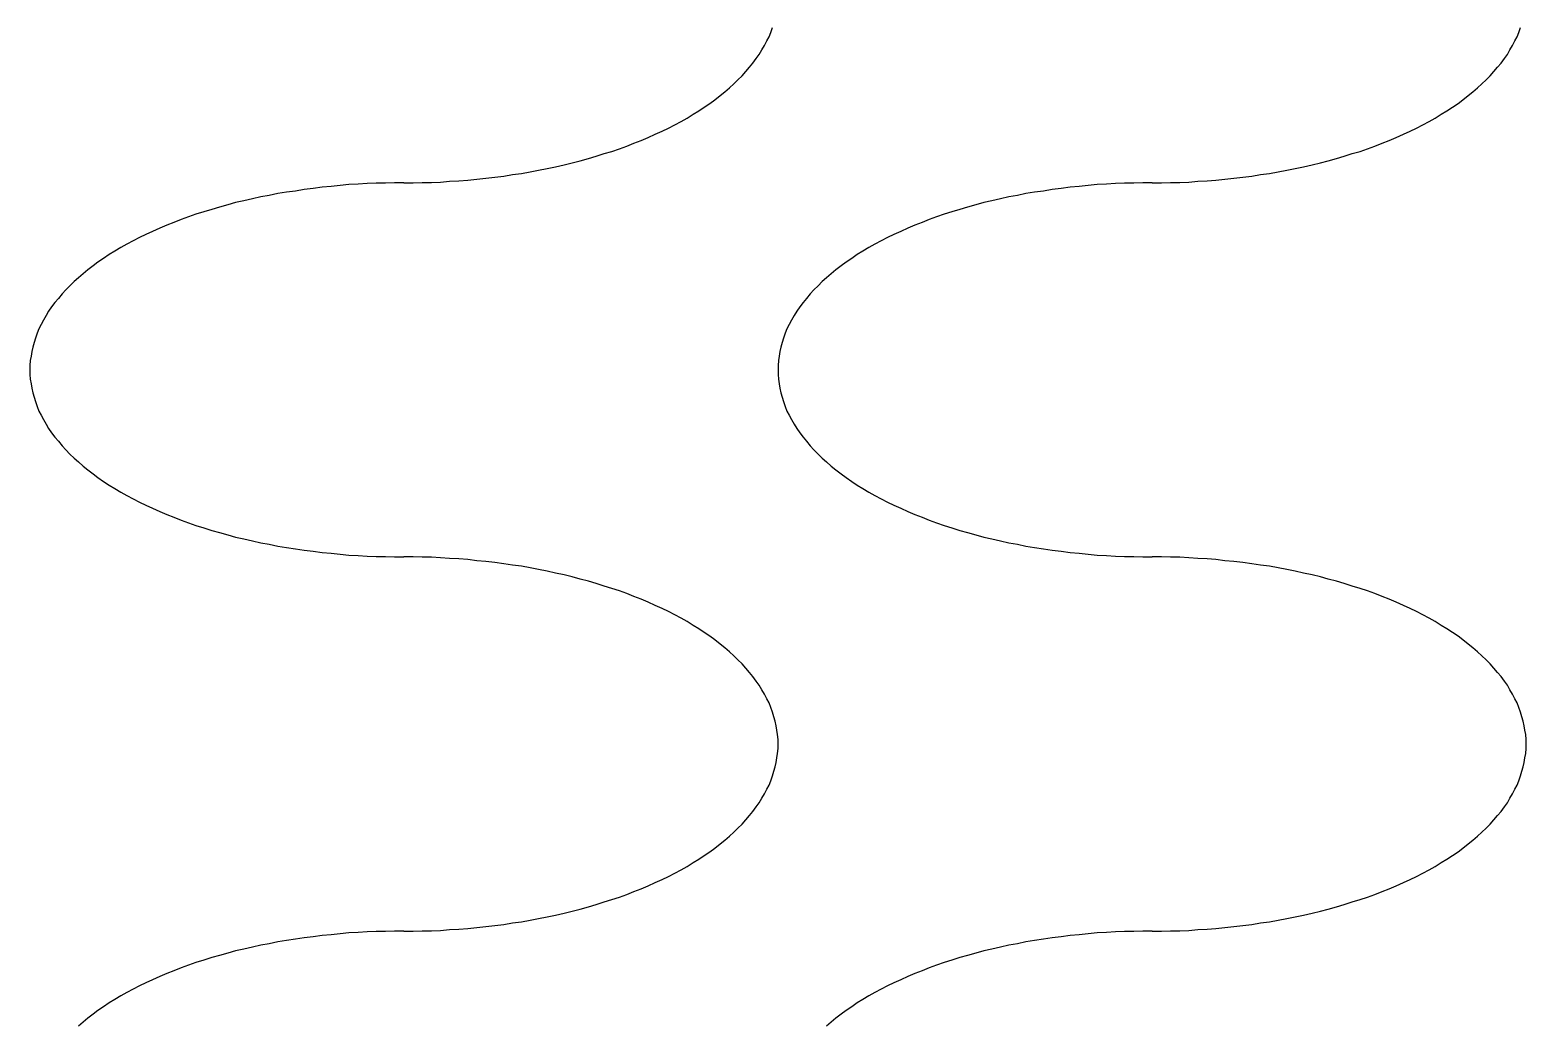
# Model space of a CAD drawing. Extents: x 0 to 40, y 0 to 70.
# Drawn here: x 29.6 to 30, y 54.9751 to 55.2409 of the extents above; entities that cross this region are included whole.
import ezdxf

# ---------------------------------------------------------------- set-up
doc = ezdxf.new("R2010")
doc.units = 0
doc.layers.add('AL_FOIL', color=2, linetype='CONTINUOUS')

msp = doc.modelspace()

# ---------------------------------------------------------------- linework, layer by layer
at = {"layer": 'AL_FOIL'}
for p, q in [((29.7976, 55.239), (29.7981, 55.2402)), ((29.7981, 55.2402), (29.7985, 55.2415)), ((29.9976, 55.239), (29.9981, 55.2402)), ((29.9981, 55.2402), (29.9985, 55.2415)), ((29.7957, 55.2355), (29.7964, 55.2367)), ((29.7964, 55.2367), (29.797, 55.2379)), ((29.797, 55.2379), (29.7976, 55.239)), ((29.9957, 55.2355), (29.9964, 55.2367)), ((29.9964, 55.2367), (29.997, 55.2379)), ((29.997, 55.2379), (29.9976, 55.239)), ((29.7924, 55.2309), (29.7933, 55.232)), ((29.7933, 55.232), (29.7942, 55.2332)), ((29.7942, 55.2332), (29.795, 55.2343)), ((29.795, 55.2343), (29.7957, 55.2355)), ((29.9924, 55.2309), (29.9933, 55.232)), ((29.9933, 55.232), (29.9942, 55.2332)), ((29.9942, 55.2332), (29.995, 55.2343)), ((29.995, 55.2343), (29.9957, 55.2355)), ((29.7893, 55.2275), (29.7904, 55.2286)), ((29.7904, 55.2286), (29.7914, 55.2297)), ((29.7914, 55.2297), (29.7924, 55.2309)), ((29.9893, 55.2275), (29.9904, 55.2286)), ((29.9904, 55.2286), (29.9914, 55.2297)), ((29.9914, 55.2297), (29.9924, 55.2309)), ((29.7845, 55.2233), (29.7858, 55.2243)), ((29.7858, 55.2243), (29.787, 55.2254)), ((29.787, 55.2254), (29.7882, 55.2264)), ((29.7882, 55.2264), (29.7893, 55.2275)), ((29.9845, 55.2233), (29.9858, 55.2243)), ((29.9858, 55.2243), (29.987, 55.2254)), ((29.987, 55.2254), (29.9882, 55.2264)), ((29.9882, 55.2264), (29.9893, 55.2275)), ((29.7788, 55.2192), (29.7803, 55.2202)), ((29.7803, 55.2202), (29.7818, 55.2212)), ((29.7818, 55.2212), (29.7831, 55.2222)), ((29.7831, 55.2222), (29.7845, 55.2233)), ((29.9788, 55.2192), (29.9803, 55.2202)), ((29.9803, 55.2202), (29.9818, 55.2212)), ((29.9818, 55.2212), (29.9831, 55.2222)), ((29.9831, 55.2222), (29.9845, 55.2233)), ((29.7724, 55.2155), (29.7741, 55.2164)), ((29.7741, 55.2164), (29.7757, 55.2173)), ((29.7757, 55.2173), (29.7773, 55.2183)), ((29.7773, 55.2183), (29.7788, 55.2192)), ((29.9724, 55.2155), (29.9741, 55.2164)), ((29.9741, 55.2164), (29.9757, 55.2173)), ((29.9757, 55.2173), (29.9773, 55.2183)), ((29.9773, 55.2183), (29.9788, 55.2192)), ((29.7634, 55.2113), (29.7653, 55.2121)), ((29.7653, 55.2121), (29.7672, 55.213)), ((29.7672, 55.213), (29.769, 55.2138)), ((29.769, 55.2138), (29.7707, 55.2146)), ((29.7707, 55.2146), (29.7724, 55.2155)), ((29.9634, 55.2113), (29.9653, 55.2121)), ((29.9653, 55.2121), (29.9672, 55.213)), ((29.9672, 55.213), (29.969, 55.2138)), ((29.969, 55.2138), (29.9707, 55.2146)), ((29.9707, 55.2146), (29.9724, 55.2155)), ((29.7535, 55.2078), (29.7556, 55.2084)), ((29.7556, 55.2084), (29.7576, 55.2091)), ((29.7576, 55.2091), (29.7596, 55.2098)), ((29.7596, 55.2098), (29.7615, 55.2106)), ((29.7615, 55.2106), (29.7634, 55.2113)), ((29.9535, 55.2078), (29.9556, 55.2084)), ((29.9556, 55.2084), (29.9576, 55.2091)), ((29.9576, 55.2091), (29.9596, 55.2098)), ((29.9596, 55.2098), (29.9615, 55.2106)), ((29.9615, 55.2106), (29.9634, 55.2113)), ((29.7383, 55.2038), (29.7405, 55.2043)), ((29.7405, 55.2043), (29.7428, 55.2048)), ((29.7428, 55.2048), (29.745, 55.2053)), ((29.745, 55.2053), (29.7471, 55.2059)), ((29.7471, 55.2059), (29.7493, 55.2065)), ((29.7493, 55.2065), (29.7514, 55.2071)), ((29.7514, 55.2071), (29.7535, 55.2078)), ((29.9383, 55.2038), (29.9405, 55.2043)), ((29.9405, 55.2043), (29.9428, 55.2048)), ((29.9428, 55.2048), (29.945, 55.2053)), ((29.945, 55.2053), (29.9471, 55.2059)), ((29.9471, 55.2059), (29.9493, 55.2065)), ((29.9493, 55.2065), (29.9514, 55.2071)), ((29.9514, 55.2071), (29.9535, 55.2078)), ((29.6975, 55.2), (29.6951, 55.1999)), ((29.7, 55.2), (29.6975, 55.2)), ((29.7, 55.2), (29.7025, 55.2)), ((29.7025, 55.2), (29.7049, 55.2001)), ((29.7049, 55.2001), (29.7074, 55.2001)), ((29.7074, 55.2001), (29.7098, 55.2002)), ((29.7098, 55.2002), (29.7122, 55.2004)), ((29.7122, 55.2004), (29.7147, 55.2005)), ((29.7147, 55.2005), (29.7171, 55.2007)), ((29.7171, 55.2007), (29.7195, 55.201)), ((29.7195, 55.201), (29.7219, 55.2012)), ((29.7219, 55.2012), (29.7243, 55.2015)), ((29.7243, 55.2015), (29.7267, 55.2018)), ((29.7267, 55.2018), (29.729, 55.2022)), ((29.729, 55.2022), (29.7314, 55.2025)), ((29.7314, 55.2025), (29.7337, 55.2029)), ((29.7337, 55.2029), (29.736, 55.2034)), ((29.736, 55.2034), (29.7383, 55.2038)), ((29.8975, 55.2), (29.8951, 55.1999)), ((29.9, 55.2), (29.8975, 55.2)), ((29.9, 55.2), (29.9025, 55.2)), ((29.9025, 55.2), (29.9049, 55.2001)), ((29.9049, 55.2001), (29.9074, 55.2001)), ((29.9074, 55.2001), (29.9098, 55.2002)), ((29.9098, 55.2002), (29.9122, 55.2004)), ((29.9122, 55.2004), (29.9147, 55.2005)), ((29.9147, 55.2005), (29.9171, 55.2007)), ((29.9171, 55.2007), (29.9195, 55.201)), ((29.9195, 55.201), (29.9219, 55.2012)), ((29.9219, 55.2012), (29.9243, 55.2015)), ((29.9243, 55.2015), (29.9267, 55.2018)), ((29.9267, 55.2018), (29.929, 55.2022)), ((29.929, 55.2022), (29.9314, 55.2025)), ((29.9314, 55.2025), (29.9337, 55.2029)), ((29.9337, 55.2029), (29.936, 55.2034)), ((29.936, 55.2034), (29.9383, 55.2038)), ((29.6617, 55.1962), (29.6595, 55.1957)), ((29.664, 55.1966), (29.6617, 55.1962)), ((29.6663, 55.1971), (29.664, 55.1966)), ((29.6686, 55.1975), (29.6663, 55.1971)), ((29.671, 55.1978), (29.6686, 55.1975)), ((29.6733, 55.1982), (29.671, 55.1978)), ((29.6757, 55.1985), (29.6733, 55.1982)), ((29.6781, 55.1988), (29.6757, 55.1985)), ((29.6805, 55.199), (29.6781, 55.1988)), ((29.6829, 55.1993), (29.6805, 55.199)), ((29.6853, 55.1995), (29.6829, 55.1993)), ((29.6878, 55.1996), (29.6853, 55.1995)), ((29.6902, 55.1998), (29.6878, 55.1996)), ((29.6926, 55.1999), (29.6902, 55.1998)), ((29.6951, 55.1999), (29.6926, 55.1999)), ((29.8617, 55.1962), (29.8595, 55.1957)), ((29.864, 55.1966), (29.8617, 55.1962)), ((29.8663, 55.1971), (29.864, 55.1966)), ((29.8686, 55.1975), (29.8663, 55.1971)), ((29.871, 55.1978), (29.8686, 55.1975)), ((29.8733, 55.1982), (29.871, 55.1978)), ((29.8757, 55.1985), (29.8733, 55.1982)), ((29.8781, 55.1988), (29.8757, 55.1985)), ((29.8805, 55.199), (29.8781, 55.1988)), ((29.8829, 55.1993), (29.8805, 55.199)), ((29.8853, 55.1995), (29.8829, 55.1993)), ((29.8878, 55.1996), (29.8853, 55.1995)), ((29.8902, 55.1998), (29.8878, 55.1996)), ((29.8926, 55.1999), (29.8902, 55.1998)), ((29.8951, 55.1999), (29.8926, 55.1999)), ((29.6465, 55.1922), (29.6444, 55.1916)), ((29.6486, 55.1929), (29.6465, 55.1922)), ((29.6507, 55.1935), (29.6486, 55.1929)), ((29.6529, 55.1941), (29.6507, 55.1935)), ((29.655, 55.1947), (29.6529, 55.1941)), ((29.6572, 55.1952), (29.655, 55.1947)), ((29.6595, 55.1957), (29.6572, 55.1952)), ((29.8465, 55.1922), (29.8444, 55.1916)), ((29.8486, 55.1929), (29.8465, 55.1922)), ((29.8507, 55.1935), (29.8486, 55.1929)), ((29.8529, 55.1941), (29.8507, 55.1935)), ((29.855, 55.1947), (29.8529, 55.1941)), ((29.8572, 55.1952), (29.855, 55.1947)), ((29.8595, 55.1957), (29.8572, 55.1952)), ((29.6366, 55.1887), (29.6347, 55.1879)), ((29.6385, 55.1894), (29.6366, 55.1887)), ((29.6404, 55.1902), (29.6385, 55.1894)), ((29.6424, 55.1909), (29.6404, 55.1902)), ((29.6444, 55.1916), (29.6424, 55.1909)), ((29.8366, 55.1887), (29.8347, 55.1879)), ((29.8385, 55.1894), (29.8366, 55.1887)), ((29.8404, 55.1902), (29.8385, 55.1894)), ((29.8424, 55.1909), (29.8404, 55.1902)), ((29.8444, 55.1916), (29.8424, 55.1909)), ((29.6276, 55.1845), (29.6259, 55.1836)), ((29.6293, 55.1854), (29.6276, 55.1845)), ((29.631, 55.1862), (29.6293, 55.1854)), ((29.6328, 55.187), (29.631, 55.1862)), ((29.6347, 55.1879), (29.6328, 55.187)), ((29.8276, 55.1845), (29.8259, 55.1836)), ((29.8293, 55.1854), (29.8276, 55.1845)), ((29.831, 55.1862), (29.8293, 55.1854)), ((29.8328, 55.187), (29.831, 55.1862)), ((29.8347, 55.1879), (29.8328, 55.187)), ((29.6212, 55.1808), (29.6197, 55.1798)), ((29.6227, 55.1817), (29.6212, 55.1808)), ((29.6243, 55.1827), (29.6227, 55.1817)), ((29.6259, 55.1836), (29.6243, 55.1827)), ((29.8212, 55.1808), (29.8197, 55.1798)), ((29.8227, 55.1817), (29.8212, 55.1808)), ((29.8243, 55.1827), (29.8227, 55.1817)), ((29.8259, 55.1836), (29.8243, 55.1827)), ((29.6155, 55.1767), (29.6142, 55.1757)), ((29.6169, 55.1778), (29.6155, 55.1767)), ((29.6182, 55.1788), (29.6169, 55.1778)), ((29.6197, 55.1798), (29.6182, 55.1788)), ((29.8155, 55.1767), (29.8142, 55.1757)), ((29.8169, 55.1778), (29.8155, 55.1767)), ((29.8182, 55.1788), (29.8169, 55.1778)), ((29.8197, 55.1798), (29.8182, 55.1788)), ((29.6107, 55.1725), (29.6096, 55.1714)), ((29.6118, 55.1736), (29.6107, 55.1725)), ((29.613, 55.1746), (29.6118, 55.1736)), ((29.6142, 55.1757), (29.613, 55.1746)), ((29.8107, 55.1725), (29.8096, 55.1714)), ((29.8118, 55.1736), (29.8107, 55.1725)), ((29.813, 55.1746), (29.8118, 55.1736)), ((29.8142, 55.1757), (29.813, 55.1746)), ((29.6067, 55.168), (29.6058, 55.1668)), ((29.6076, 55.1691), (29.6067, 55.168)), ((29.6086, 55.1703), (29.6076, 55.1691)), ((29.6096, 55.1714), (29.6086, 55.1703)), ((29.8067, 55.168), (29.8058, 55.1668)), ((29.8076, 55.1691), (29.8067, 55.168)), ((29.8086, 55.1703), (29.8076, 55.1691)), ((29.8096, 55.1714), (29.8086, 55.1703)), ((29.6043, 55.1645), (29.6036, 55.1633)), ((29.605, 55.1657), (29.6043, 55.1645)), ((29.6058, 55.1668), (29.605, 55.1657)), ((29.8043, 55.1645), (29.8036, 55.1633)), ((29.805, 55.1657), (29.8043, 55.1645)), ((29.8058, 55.1668), (29.805, 55.1657)), ((29.6024, 55.161), (29.6019, 55.1598)), ((29.603, 55.1621), (29.6024, 55.161)), ((29.6036, 55.1633), (29.603, 55.1621)), ((29.8024, 55.161), (29.8019, 55.1598)), ((29.803, 55.1621), (29.8024, 55.161)), ((29.8036, 55.1633), (29.803, 55.1621)), ((29.6008, 55.1561), (29.6005, 55.1549)), ((29.6011, 55.1573), (29.6008, 55.1561)), ((29.6015, 55.1585), (29.6011, 55.1573)), ((29.6019, 55.1598), (29.6015, 55.1585)), ((29.8008, 55.1561), (29.8005, 55.1549)), ((29.8011, 55.1573), (29.8008, 55.1561)), ((29.8015, 55.1585), (29.8011, 55.1573)), ((29.8019, 55.1598), (29.8015, 55.1585)), ((29.6001, 55.1525), (29.6, 55.1512)), ((29.6003, 55.1537), (29.6001, 55.1525)), ((29.6005, 55.1549), (29.6003, 55.1537)), ((29.8001, 55.1525), (29.8, 55.1512)), ((29.8003, 55.1537), (29.8001, 55.1525)), ((29.8005, 55.1549), (29.8003, 55.1537)), ((29.6, 55.1512), (29.6, 55.15)), ((29.6, 55.15), (29.6, 55.1488)), ((29.6, 55.1488), (29.6001, 55.1475)), ((29.8, 55.1512), (29.8, 55.15)), ((29.8, 55.15), (29.8, 55.1488)), ((29.8, 55.1488), (29.8001, 55.1475)), ((29.6001, 55.1475), (29.6003, 55.1463)), ((29.6003, 55.1463), (29.6005, 55.1451)), ((29.6005, 55.1451), (29.6008, 55.1439)), ((29.8001, 55.1475), (29.8003, 55.1463)), ((29.8003, 55.1463), (29.8005, 55.1451)), ((29.8005, 55.1451), (29.8008, 55.1439)), ((29.6008, 55.1439), (29.6011, 55.1427)), ((29.6011, 55.1427), (29.6015, 55.1415)), ((29.6015, 55.1415), (29.6019, 55.1402)), ((29.6019, 55.1402), (29.6024, 55.139)), ((29.8008, 55.1439), (29.8011, 55.1427)), ((29.8011, 55.1427), (29.8015, 55.1415)), ((29.8015, 55.1415), (29.8019, 55.1402)), ((29.8019, 55.1402), (29.8024, 55.139)), ((29.6024, 55.139), (29.603, 55.1379)), ((29.603, 55.1379), (29.6036, 55.1367)), ((29.6036, 55.1367), (29.6043, 55.1355)), ((29.8024, 55.139), (29.803, 55.1379)), ((29.803, 55.1379), (29.8036, 55.1367)), ((29.8036, 55.1367), (29.8043, 55.1355)), ((29.6043, 55.1355), (29.605, 55.1343)), ((29.605, 55.1343), (29.6058, 55.1332)), ((29.6058, 55.1332), (29.6067, 55.132)), ((29.6067, 55.132), (29.6076, 55.1309)), ((29.8043, 55.1355), (29.805, 55.1343)), ((29.805, 55.1343), (29.8058, 55.1332)), ((29.8058, 55.1332), (29.8067, 55.132)), ((29.8067, 55.132), (29.8076, 55.1309)), ((29.6076, 55.1309), (29.6086, 55.1297)), ((29.6086, 55.1297), (29.6096, 55.1286)), ((29.6096, 55.1286), (29.6107, 55.1275)), ((29.8076, 55.1309), (29.8086, 55.1297)), ((29.8086, 55.1297), (29.8096, 55.1286)), ((29.8096, 55.1286), (29.8107, 55.1275)), ((29.6107, 55.1275), (29.6118, 55.1264)), ((29.6118, 55.1264), (29.613, 55.1254)), ((29.613, 55.1254), (29.6142, 55.1243)), ((29.6142, 55.1243), (29.6155, 55.1233)), ((29.8107, 55.1275), (29.8118, 55.1264)), ((29.8118, 55.1264), (29.813, 55.1254)), ((29.813, 55.1254), (29.8142, 55.1243)), ((29.8142, 55.1243), (29.8155, 55.1233)), ((29.6155, 55.1233), (29.6169, 55.1222)), ((29.6169, 55.1222), (29.6182, 55.1212)), ((29.6182, 55.1212), (29.6197, 55.1202)), ((29.6197, 55.1202), (29.6212, 55.1192)), ((29.8155, 55.1233), (29.8169, 55.1222)), ((29.8169, 55.1222), (29.8182, 55.1212)), ((29.8182, 55.1212), (29.8197, 55.1202)), ((29.8197, 55.1202), (29.8212, 55.1192)), ((29.6212, 55.1192), (29.6227, 55.1183)), ((29.6227, 55.1183), (29.6243, 55.1173)), ((29.6243, 55.1173), (29.6259, 55.1164)), ((29.6259, 55.1164), (29.6276, 55.1155)), ((29.8212, 55.1192), (29.8227, 55.1183)), ((29.8227, 55.1183), (29.8243, 55.1173)), ((29.8243, 55.1173), (29.8259, 55.1164)), ((29.8259, 55.1164), (29.8276, 55.1155)), ((29.6276, 55.1155), (29.6293, 55.1146)), ((29.6293, 55.1146), (29.631, 55.1138)), ((29.631, 55.1138), (29.6328, 55.113)), ((29.6328, 55.113), (29.6347, 55.1121)), ((29.6347, 55.1121), (29.6366, 55.1113)), ((29.8276, 55.1155), (29.8293, 55.1146)), ((29.8293, 55.1146), (29.831, 55.1138)), ((29.831, 55.1138), (29.8328, 55.113)), ((29.8328, 55.113), (29.8347, 55.1121)), ((29.8347, 55.1121), (29.8366, 55.1113)), ((29.6366, 55.1113), (29.6385, 55.1106)), ((29.6385, 55.1106), (29.6404, 55.1098)), ((29.6404, 55.1098), (29.6424, 55.1091)), ((29.6424, 55.1091), (29.6444, 55.1084)), ((29.6444, 55.1084), (29.6465, 55.1078)), ((29.8366, 55.1113), (29.8385, 55.1106)), ((29.8385, 55.1106), (29.8404, 55.1098)), ((29.8404, 55.1098), (29.8424, 55.1091)), ((29.8424, 55.1091), (29.8444, 55.1084)), ((29.8444, 55.1084), (29.8465, 55.1078)), ((29.6465, 55.1078), (29.6486, 55.1071)), ((29.6486, 55.1071), (29.6507, 55.1065)), ((29.6507, 55.1065), (29.6529, 55.1059)), ((29.6529, 55.1059), (29.655, 55.1053)), ((29.655, 55.1053), (29.6572, 55.1048)), ((29.6572, 55.1048), (29.6595, 55.1043)), ((29.6595, 55.1043), (29.6617, 55.1038)), ((29.8465, 55.1078), (29.8486, 55.1071)), ((29.8486, 55.1071), (29.8507, 55.1065)), ((29.8507, 55.1065), (29.8529, 55.1059)), ((29.8529, 55.1059), (29.855, 55.1053)), ((29.855, 55.1053), (29.8572, 55.1048)), ((29.8572, 55.1048), (29.8595, 55.1043)), ((29.8595, 55.1043), (29.8617, 55.1038)), ((29.6617, 55.1038), (29.664, 55.1034)), ((29.664, 55.1034), (29.6663, 55.1029)), ((29.6663, 55.1029), (29.6686, 55.1025)), ((29.6686, 55.1025), (29.671, 55.1022)), ((29.671, 55.1022), (29.6733, 55.1018)), ((29.6733, 55.1018), (29.6757, 55.1015)), ((29.6757, 55.1015), (29.6781, 55.1012)), ((29.6781, 55.1012), (29.6805, 55.101)), ((29.6805, 55.101), (29.6829, 55.1007)), ((29.6829, 55.1007), (29.6853, 55.1005)), ((29.6853, 55.1005), (29.6878, 55.1004)), ((29.6878, 55.1004), (29.6902, 55.1002)), ((29.6902, 55.1002), (29.6926, 55.1001)), ((29.6926, 55.1001), (29.6951, 55.1001)), ((29.6951, 55.1001), (29.6975, 55.1)), ((29.6975, 55.1), (29.7, 55.1)), ((29.7025, 55.1), (29.7, 55.1)), ((29.7049, 55.0999), (29.7025, 55.1)), ((29.8617, 55.1038), (29.864, 55.1034)), ((29.864, 55.1034), (29.8663, 55.1029)), ((29.8663, 55.1029), (29.8686, 55.1025)), ((29.8686, 55.1025), (29.871, 55.1022)), ((29.871, 55.1022), (29.8733, 55.1018)), ((29.8733, 55.1018), (29.8757, 55.1015)), ((29.8757, 55.1015), (29.8781, 55.1012)), ((29.8781, 55.1012), (29.8805, 55.101)), ((29.8805, 55.101), (29.8829, 55.1007)), ((29.8829, 55.1007), (29.8853, 55.1005)), ((29.8853, 55.1005), (29.8878, 55.1004)), ((29.8878, 55.1004), (29.8902, 55.1002)), ((29.8902, 55.1002), (29.8926, 55.1001)), ((29.8926, 55.1001), (29.8951, 55.1001)), ((29.8951, 55.1001), (29.8975, 55.1)), ((29.8975, 55.1), (29.9, 55.1)), ((29.9025, 55.1), (29.9, 55.1)), ((29.9049, 55.0999), (29.9025, 55.1)), ((29.7074, 55.0999), (29.7049, 55.0999)), ((29.7098, 55.0998), (29.7074, 55.0999)), ((29.7122, 55.0996), (29.7098, 55.0998)), ((29.7147, 55.0995), (29.7122, 55.0996)), ((29.7171, 55.0993), (29.7147, 55.0995)), ((29.7195, 55.099), (29.7171, 55.0993)), ((29.7219, 55.0988), (29.7195, 55.099)), ((29.7243, 55.0985), (29.7219, 55.0988)), ((29.7267, 55.0982), (29.7243, 55.0985)), ((29.729, 55.0978), (29.7267, 55.0982)), ((29.7314, 55.0975), (29.729, 55.0978)), ((29.7337, 55.0971), (29.7314, 55.0975)), ((29.736, 55.0966), (29.7337, 55.0971)), ((29.7383, 55.0962), (29.736, 55.0966)), ((29.7405, 55.0957), (29.7383, 55.0962)), ((29.9074, 55.0999), (29.9049, 55.0999)), ((29.9098, 55.0998), (29.9074, 55.0999)), ((29.9122, 55.0996), (29.9098, 55.0998)), ((29.9147, 55.0995), (29.9122, 55.0996)), ((29.9171, 55.0993), (29.9147, 55.0995)), ((29.9195, 55.099), (29.9171, 55.0993)), ((29.9219, 55.0988), (29.9195, 55.099)), ((29.9243, 55.0985), (29.9219, 55.0988)), ((29.9267, 55.0982), (29.9243, 55.0985)), ((29.929, 55.0978), (29.9267, 55.0982)), ((29.9314, 55.0975), (29.929, 55.0978)), ((29.9337, 55.0971), (29.9314, 55.0975)), ((29.936, 55.0966), (29.9337, 55.0971)), ((29.9383, 55.0962), (29.936, 55.0966)), ((29.9405, 55.0957), (29.9383, 55.0962)), ((29.7428, 55.0952), (29.7405, 55.0957)), ((29.745, 55.0947), (29.7428, 55.0952)), ((29.7471, 55.0941), (29.745, 55.0947)), ((29.7493, 55.0935), (29.7471, 55.0941)), ((29.7514, 55.0929), (29.7493, 55.0935)), ((29.7535, 55.0922), (29.7514, 55.0929)), ((29.7556, 55.0916), (29.7535, 55.0922)), ((29.9428, 55.0952), (29.9405, 55.0957)), ((29.945, 55.0947), (29.9428, 55.0952)), ((29.9471, 55.0941), (29.945, 55.0947)), ((29.9493, 55.0935), (29.9471, 55.0941)), ((29.9514, 55.0929), (29.9493, 55.0935)), ((29.9535, 55.0922), (29.9514, 55.0929)), ((29.9556, 55.0916), (29.9535, 55.0922)), ((29.7576, 55.0909), (29.7556, 55.0916)), ((29.7596, 55.0902), (29.7576, 55.0909)), ((29.7615, 55.0894), (29.7596, 55.0902)), ((29.7634, 55.0887), (29.7615, 55.0894)), ((29.7653, 55.0879), (29.7634, 55.0887)), ((29.9576, 55.0909), (29.9556, 55.0916)), ((29.9596, 55.0902), (29.9576, 55.0909)), ((29.9615, 55.0894), (29.9596, 55.0902)), ((29.9634, 55.0887), (29.9615, 55.0894)), ((29.9653, 55.0879), (29.9634, 55.0887)), ((29.7672, 55.087), (29.7653, 55.0879)), ((29.769, 55.0862), (29.7672, 55.087)), ((29.7707, 55.0854), (29.769, 55.0862)), ((29.7724, 55.0845), (29.7707, 55.0854)), ((29.7741, 55.0836), (29.7724, 55.0845)), ((29.9672, 55.087), (29.9653, 55.0879)), ((29.969, 55.0862), (29.9672, 55.087)), ((29.9707, 55.0854), (29.969, 55.0862)), ((29.9724, 55.0845), (29.9707, 55.0854)), ((29.9741, 55.0836), (29.9724, 55.0845)), ((29.7757, 55.0827), (29.7741, 55.0836)), ((29.7773, 55.0817), (29.7757, 55.0827)), ((29.7788, 55.0808), (29.7773, 55.0817)), ((29.7803, 55.0798), (29.7788, 55.0808)), ((29.9757, 55.0827), (29.9741, 55.0836)), ((29.9773, 55.0817), (29.9757, 55.0827)), ((29.9788, 55.0808), (29.9773, 55.0817)), ((29.9803, 55.0798), (29.9788, 55.0808)), ((29.7818, 55.0788), (29.7803, 55.0798)), ((29.7831, 55.0778), (29.7818, 55.0788)), ((29.7845, 55.0767), (29.7831, 55.0778)), ((29.7858, 55.0757), (29.7845, 55.0767)), ((29.9818, 55.0788), (29.9803, 55.0798)), ((29.9831, 55.0778), (29.9818, 55.0788)), ((29.9845, 55.0767), (29.9831, 55.0778)), ((29.9858, 55.0757), (29.9845, 55.0767)), ((29.787, 55.0746), (29.7858, 55.0757)), ((29.7882, 55.0736), (29.787, 55.0746)), ((29.7893, 55.0725), (29.7882, 55.0736)), ((29.7904, 55.0714), (29.7893, 55.0725)), ((29.987, 55.0746), (29.9858, 55.0757)), ((29.9882, 55.0736), (29.987, 55.0746)), ((29.9893, 55.0725), (29.9882, 55.0736)), ((29.9904, 55.0714), (29.9893, 55.0725)), ((29.7914, 55.0703), (29.7904, 55.0714)), ((29.7924, 55.0691), (29.7914, 55.0703)), ((29.7933, 55.068), (29.7924, 55.0691)), ((29.7942, 55.0668), (29.7933, 55.068)), ((29.9914, 55.0703), (29.9904, 55.0714)), ((29.9924, 55.0691), (29.9914, 55.0703)), ((29.9933, 55.068), (29.9924, 55.0691)), ((29.9942, 55.0668), (29.9933, 55.068)), ((29.795, 55.0657), (29.7942, 55.0668)), ((29.7957, 55.0645), (29.795, 55.0657)), ((29.7964, 55.0633), (29.7957, 55.0645)), ((29.995, 55.0657), (29.9942, 55.0668)), ((29.9957, 55.0645), (29.995, 55.0657)), ((29.9964, 55.0633), (29.9957, 55.0645)), ((29.797, 55.0621), (29.7964, 55.0633)), ((29.7976, 55.061), (29.797, 55.0621)), ((29.7981, 55.0598), (29.7976, 55.061)), ((29.997, 55.0621), (29.9964, 55.0633)), ((29.9976, 55.061), (29.997, 55.0621)), ((29.9981, 55.0598), (29.9976, 55.061)), ((29.7985, 55.0585), (29.7981, 55.0598)), ((29.7989, 55.0573), (29.7985, 55.0585)), ((29.7992, 55.0561), (29.7989, 55.0573)), ((29.7995, 55.0549), (29.7992, 55.0561)), ((29.9985, 55.0585), (29.9981, 55.0598)), ((29.9989, 55.0573), (29.9985, 55.0585)), ((29.9992, 55.0561), (29.9989, 55.0573)), ((29.9995, 55.0549), (29.9992, 55.0561)), ((29.7997, 55.0537), (29.7995, 55.0549)), ((29.7999, 55.0525), (29.7997, 55.0537)), ((29.8, 55.0512), (29.7999, 55.0525)), ((29.9997, 55.0537), (29.9995, 55.0549)), ((29.9999, 55.0525), (29.9997, 55.0537)), ((30, 55.0512), (29.9999, 55.0525)), ((29.7999, 55.0475), (29.8, 55.0488)), ((29.8, 55.05), (29.8, 55.0512)), ((29.8, 55.0488), (29.8, 55.05)), ((29.9999, 55.0475), (30, 55.0488)), ((30, 55.05), (30, 55.0512)), ((30, 55.0488), (30, 55.05)), ((29.7992, 55.0439), (29.7995, 55.0451)), ((29.7995, 55.0451), (29.7997, 55.0463)), ((29.7997, 55.0463), (29.7999, 55.0475)), ((29.9992, 55.0439), (29.9995, 55.0451)), ((29.9995, 55.0451), (29.9997, 55.0463)), ((29.9997, 55.0463), (29.9999, 55.0475)), ((29.7976, 55.039), (29.7981, 55.0402)), ((29.7981, 55.0402), (29.7985, 55.0415)), ((29.7985, 55.0415), (29.7989, 55.0427)), ((29.7989, 55.0427), (29.7992, 55.0439)), ((29.9976, 55.039), (29.9981, 55.0402)), ((29.9981, 55.0402), (29.9985, 55.0415)), ((29.9985, 55.0415), (29.9989, 55.0427)), ((29.9989, 55.0427), (29.9992, 55.0439)), ((29.7957, 55.0355), (29.7964, 55.0367)), ((29.7964, 55.0367), (29.797, 55.0379)), ((29.797, 55.0379), (29.7976, 55.039)), ((29.9957, 55.0355), (29.9964, 55.0367)), ((29.9964, 55.0367), (29.997, 55.0379)), ((29.997, 55.0379), (29.9976, 55.039)), ((29.7924, 55.0309), (29.7933, 55.032)), ((29.7933, 55.032), (29.7942, 55.0332)), ((29.7942, 55.0332), (29.795, 55.0343)), ((29.795, 55.0343), (29.7957, 55.0355)), ((29.9924, 55.0309), (29.9933, 55.032)), ((29.9933, 55.032), (29.9942, 55.0332)), ((29.9942, 55.0332), (29.995, 55.0343)), ((29.995, 55.0343), (29.9957, 55.0355)), ((29.7893, 55.0275), (29.7904, 55.0286)), ((29.7904, 55.0286), (29.7914, 55.0297)), ((29.7914, 55.0297), (29.7924, 55.0309)), ((29.9893, 55.0275), (29.9904, 55.0286)), ((29.9904, 55.0286), (29.9914, 55.0297)), ((29.9914, 55.0297), (29.9924, 55.0309)), ((29.7845, 55.0233), (29.7858, 55.0243)), ((29.7858, 55.0243), (29.787, 55.0254)), ((29.787, 55.0254), (29.7882, 55.0264)), ((29.7882, 55.0264), (29.7893, 55.0275)), ((29.9845, 55.0233), (29.9858, 55.0243)), ((29.9858, 55.0243), (29.987, 55.0254)), ((29.987, 55.0254), (29.9882, 55.0264)), ((29.9882, 55.0264), (29.9893, 55.0275)), ((29.7788, 55.0192), (29.7803, 55.0202)), ((29.7803, 55.0202), (29.7818, 55.0212)), ((29.7818, 55.0212), (29.7831, 55.0222)), ((29.7831, 55.0222), (29.7845, 55.0233)), ((29.9788, 55.0192), (29.9803, 55.0202)), ((29.9803, 55.0202), (29.9818, 55.0212)), ((29.9818, 55.0212), (29.9831, 55.0222)), ((29.9831, 55.0222), (29.9845, 55.0233)), ((29.7724, 55.0155), (29.7741, 55.0164)), ((29.7741, 55.0164), (29.7757, 55.0173)), ((29.7757, 55.0173), (29.7773, 55.0183)), ((29.7773, 55.0183), (29.7788, 55.0192)), ((29.9724, 55.0155), (29.9741, 55.0164)), ((29.9741, 55.0164), (29.9757, 55.0173)), ((29.9757, 55.0173), (29.9773, 55.0183)), ((29.9773, 55.0183), (29.9788, 55.0192)), ((29.7634, 55.0113), (29.7653, 55.0121)), ((29.7653, 55.0121), (29.7672, 55.013)), ((29.7672, 55.013), (29.769, 55.0138)), ((29.769, 55.0138), (29.7707, 55.0146)), ((29.7707, 55.0146), (29.7724, 55.0155)), ((29.9634, 55.0113), (29.9653, 55.0121)), ((29.9653, 55.0121), (29.9672, 55.013)), ((29.9672, 55.013), (29.969, 55.0138)), ((29.969, 55.0138), (29.9707, 55.0146)), ((29.9707, 55.0146), (29.9724, 55.0155)), ((29.7535, 55.0078), (29.7556, 55.0084)), ((29.7556, 55.0084), (29.7576, 55.0091)), ((29.7576, 55.0091), (29.7596, 55.0098)), ((29.7596, 55.0098), (29.7615, 55.0106)), ((29.7615, 55.0106), (29.7634, 55.0113)), ((29.9535, 55.0078), (29.9556, 55.0084)), ((29.9556, 55.0084), (29.9576, 55.0091)), ((29.9576, 55.0091), (29.9596, 55.0098)), ((29.9596, 55.0098), (29.9615, 55.0106)), ((29.9615, 55.0106), (29.9634, 55.0113)), ((29.7383, 55.0038), (29.7405, 55.0043)), ((29.7405, 55.0043), (29.7428, 55.0048)), ((29.7428, 55.0048), (29.745, 55.0053)), ((29.745, 55.0053), (29.7471, 55.0059)), ((29.7471, 55.0059), (29.7493, 55.0065)), ((29.7493, 55.0065), (29.7514, 55.0071)), ((29.7514, 55.0071), (29.7535, 55.0078)), ((29.9383, 55.0038), (29.9405, 55.0043)), ((29.9405, 55.0043), (29.9428, 55.0048)), ((29.9428, 55.0048), (29.945, 55.0053)), ((29.945, 55.0053), (29.9471, 55.0059)), ((29.9471, 55.0059), (29.9493, 55.0065)), ((29.9493, 55.0065), (29.9514, 55.0071)), ((29.9514, 55.0071), (29.9535, 55.0078)), ((29.6975, 55), (29.6951, 54.9999)), ((29.7, 55), (29.6975, 55)), ((29.7, 55), (29.7025, 55)), ((29.7025, 55), (29.7049, 55.0001)), ((29.7049, 55.0001), (29.7074, 55.0001)), ((29.7074, 55.0001), (29.7098, 55.0002)), ((29.7098, 55.0002), (29.7122, 55.0004)), ((29.7122, 55.0004), (29.7147, 55.0005)), ((29.7147, 55.0005), (29.7171, 55.0007)), ((29.7171, 55.0007), (29.7195, 55.001)), ((29.7195, 55.001), (29.7219, 55.0012)), ((29.7219, 55.0012), (29.7243, 55.0015)), ((29.7243, 55.0015), (29.7267, 55.0018)), ((29.7267, 55.0018), (29.729, 55.0022)), ((29.729, 55.0022), (29.7314, 55.0025)), ((29.7314, 55.0025), (29.7337, 55.0029)), ((29.7337, 55.0029), (29.736, 55.0034)), ((29.736, 55.0034), (29.7383, 55.0038)), ((29.8975, 55), (29.8951, 54.9999)), ((29.9, 55), (29.8975, 55)), ((29.9, 55), (29.9025, 55)), ((29.9025, 55), (29.9049, 55.0001)), ((29.9049, 55.0001), (29.9074, 55.0001)), ((29.9074, 55.0001), (29.9098, 55.0002)), ((29.9098, 55.0002), (29.9122, 55.0004)), ((29.9122, 55.0004), (29.9147, 55.0005)), ((29.9147, 55.0005), (29.9171, 55.0007)), ((29.9171, 55.0007), (29.9195, 55.001)), ((29.9195, 55.001), (29.9219, 55.0012)), ((29.9219, 55.0012), (29.9243, 55.0015)), ((29.9243, 55.0015), (29.9267, 55.0018)), ((29.9267, 55.0018), (29.929, 55.0022)), ((29.929, 55.0022), (29.9314, 55.0025)), ((29.9314, 55.0025), (29.9337, 55.0029)), ((29.9337, 55.0029), (29.936, 55.0034)), ((29.936, 55.0034), (29.9383, 55.0038)), ((29.6617, 54.9962), (29.6595, 54.9957)), ((29.664, 54.9966), (29.6617, 54.9962)), ((29.6663, 54.9971), (29.664, 54.9966)), ((29.6686, 54.9975), (29.6663, 54.9971)), ((29.671, 54.9978), (29.6686, 54.9975)), ((29.6733, 54.9982), (29.671, 54.9978)), ((29.6757, 54.9985), (29.6733, 54.9982)), ((29.6781, 54.9988), (29.6757, 54.9985)), ((29.6805, 54.999), (29.6781, 54.9988)), ((29.6829, 54.9993), (29.6805, 54.999)), ((29.6853, 54.9995), (29.6829, 54.9993)), ((29.6878, 54.9996), (29.6853, 54.9995)), ((29.6902, 54.9998), (29.6878, 54.9996)), ((29.6926, 54.9999), (29.6902, 54.9998)), ((29.6951, 54.9999), (29.6926, 54.9999)), ((29.8617, 54.9962), (29.8595, 54.9957)), ((29.864, 54.9966), (29.8617, 54.9962)), ((29.8663, 54.9971), (29.864, 54.9966)), ((29.8686, 54.9975), (29.8663, 54.9971)), ((29.871, 54.9978), (29.8686, 54.9975)), ((29.8733, 54.9982), (29.871, 54.9978)), ((29.8757, 54.9985), (29.8733, 54.9982)), ((29.8781, 54.9988), (29.8757, 54.9985)), ((29.8805, 54.999), (29.8781, 54.9988)), ((29.8829, 54.9993), (29.8805, 54.999)), ((29.8853, 54.9995), (29.8829, 54.9993)), ((29.8878, 54.9996), (29.8853, 54.9995)), ((29.8902, 54.9998), (29.8878, 54.9996)), ((29.8926, 54.9999), (29.8902, 54.9998)), ((29.8951, 54.9999), (29.8926, 54.9999)), ((29.6465, 54.9922), (29.6444, 54.9916)), ((29.6486, 54.9929), (29.6465, 54.9922)), ((29.6507, 54.9935), (29.6486, 54.9929)), ((29.6529, 54.9941), (29.6507, 54.9935)), ((29.655, 54.9947), (29.6529, 54.9941)), ((29.6572, 54.9952), (29.655, 54.9947)), ((29.6595, 54.9957), (29.6572, 54.9952)), ((29.8465, 54.9922), (29.8444, 54.9916)), ((29.8486, 54.9929), (29.8465, 54.9922)), ((29.8507, 54.9935), (29.8486, 54.9929)), ((29.8529, 54.9941), (29.8507, 54.9935)), ((29.855, 54.9947), (29.8529, 54.9941)), ((29.8572, 54.9952), (29.855, 54.9947)), ((29.8595, 54.9957), (29.8572, 54.9952)), ((29.6366, 54.9887), (29.6347, 54.9879)), ((29.6385, 54.9894), (29.6366, 54.9887)), ((29.6404, 54.9902), (29.6385, 54.9894)), ((29.6424, 54.9909), (29.6404, 54.9902)), ((29.6444, 54.9916), (29.6424, 54.9909)), ((29.8366, 54.9887), (29.8347, 54.9879)), ((29.8385, 54.9894), (29.8366, 54.9887)), ((29.8404, 54.9902), (29.8385, 54.9894)), ((29.8424, 54.9909), (29.8404, 54.9902)), ((29.8444, 54.9916), (29.8424, 54.9909)), ((29.6276, 54.9845), (29.6259, 54.9836)), ((29.6293, 54.9854), (29.6276, 54.9845)), ((29.631, 54.9862), (29.6293, 54.9854)), ((29.6328, 54.987), (29.631, 54.9862)), ((29.6347, 54.9879), (29.6328, 54.987)), ((29.8276, 54.9845), (29.8259, 54.9836)), ((29.8293, 54.9854), (29.8276, 54.9845)), ((29.831, 54.9862), (29.8293, 54.9854)), ((29.8328, 54.987), (29.831, 54.9862)), ((29.8347, 54.9879), (29.8328, 54.987)), ((29.6212, 54.9808), (29.6197, 54.9798)), ((29.6227, 54.9817), (29.6212, 54.9808)), ((29.6243, 54.9827), (29.6227, 54.9817)), ((29.6259, 54.9836), (29.6243, 54.9827)), ((29.8212, 54.9808), (29.8197, 54.9798)), ((29.8227, 54.9817), (29.8212, 54.9808)), ((29.8243, 54.9827), (29.8227, 54.9817)), ((29.8259, 54.9836), (29.8243, 54.9827)), ((29.6155, 54.9767), (29.6142, 54.9757)), ((29.6169, 54.9778), (29.6155, 54.9767)), ((29.6182, 54.9788), (29.6169, 54.9778)), ((29.6197, 54.9798), (29.6182, 54.9788)), ((29.8155, 54.9767), (29.8142, 54.9757)), ((29.8169, 54.9778), (29.8155, 54.9767)), ((29.8182, 54.9788), (29.8169, 54.9778)), ((29.8197, 54.9798), (29.8182, 54.9788)), ((29.6142, 54.9757), (29.613, 54.9746)), ((29.8142, 54.9757), (29.813, 54.9746))]:
    msp.add_line(p, q, dxfattribs=at)

doc.saveas('drawing.dxf')
